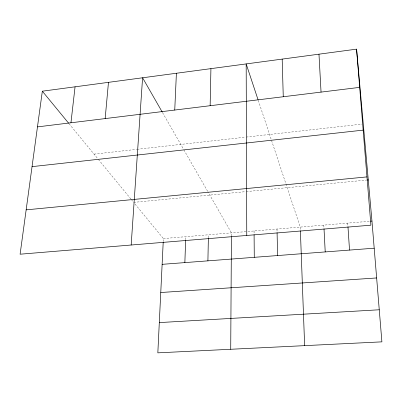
<?xml version="1.0" encoding="UTF-8"?>
<svg xmlns="http://www.w3.org/2000/svg" width="402" height="402" viewBox="0 0 402 402"><rect width="100%" height="100%" fill="white"/><g stroke="black" fill="none" stroke-linecap="round" stroke-linejoin="round"><path stroke-width="0.3" stroke-dasharray="2.01 1.51" d="M231.416 235.979L231.436 232.858L207.934 191.839M208.377 237.894L208.442 234.788M185.649 239.778L185.754 236.693M163.232 241.637L163.378 238.567L134.816 203.789M94.028 154.127L136.574 149.363M137.188 149.293L245.582 137.152M246.195 137.082L362.021 124.107M133.655 202.377L245.642 191.653M246.255 191.593L366.403 180.081M163.378 238.567L247.341 231.527M247.949 231.477L370.096 221.231M69.023 123.68L97.947 158.901M98.339 159.378L130.946 199.075M131.333 199.548L133.268 201.904M162.594 112.696L183.553 149.283M183.865 149.82L207.628 191.297M258.25 100.339L300.254 227.09L300.369 230.19M347.725 223.105L347.931 226.17M323.826 225.11L323.987 228.23M277.003 229.039L277.073 232.12M254.064 230.964L254.089 234.1"/><path stroke-width="0.6" d="M230.723 349.273L231.416 236.607M210.14 105.711L210.924 68.636M207.904 260.853L208.362 238.512M184.86 262.606L185.629 240.396M174.744 110.053L176.403 73.254M163.202 242.25L157.835 352.85L381.9 341.851L371.961 221.075L356.569 49.15L42.336 91.194L20.1 254.205L370.905 225.185L356.569 49.15M131.168 245.019L142.589 77.777L162.282 112.153M105.153 118.59L108.475 82.345M70.948 122.786L75.063 86.812M37.466 126.891L359.684 87.37M32.044 166.639L363.167 130.132M26.15 209.859L366.976 176.905M367.026 180.021L368.272 179.905M370.719 221.175L371.961 221.075M162.132 264.335L374.192 248.205M160.765 292.52L376.639 277.953M159.303 322.595L379.262 309.771M42.336 91.194L68.626 123.203M258.054 99.751L246.175 63.918L246.768 235.451M347.971 226.783L349.529 250.079M318.977 54.18L321.047 92.108M324.022 228.854L325.218 251.928M300.389 230.808L304.641 345.645M282.184 59.104L283.264 96.741M277.084 232.738L277.596 255.551M254.094 234.728L254.275 257.325"/></g></svg>
